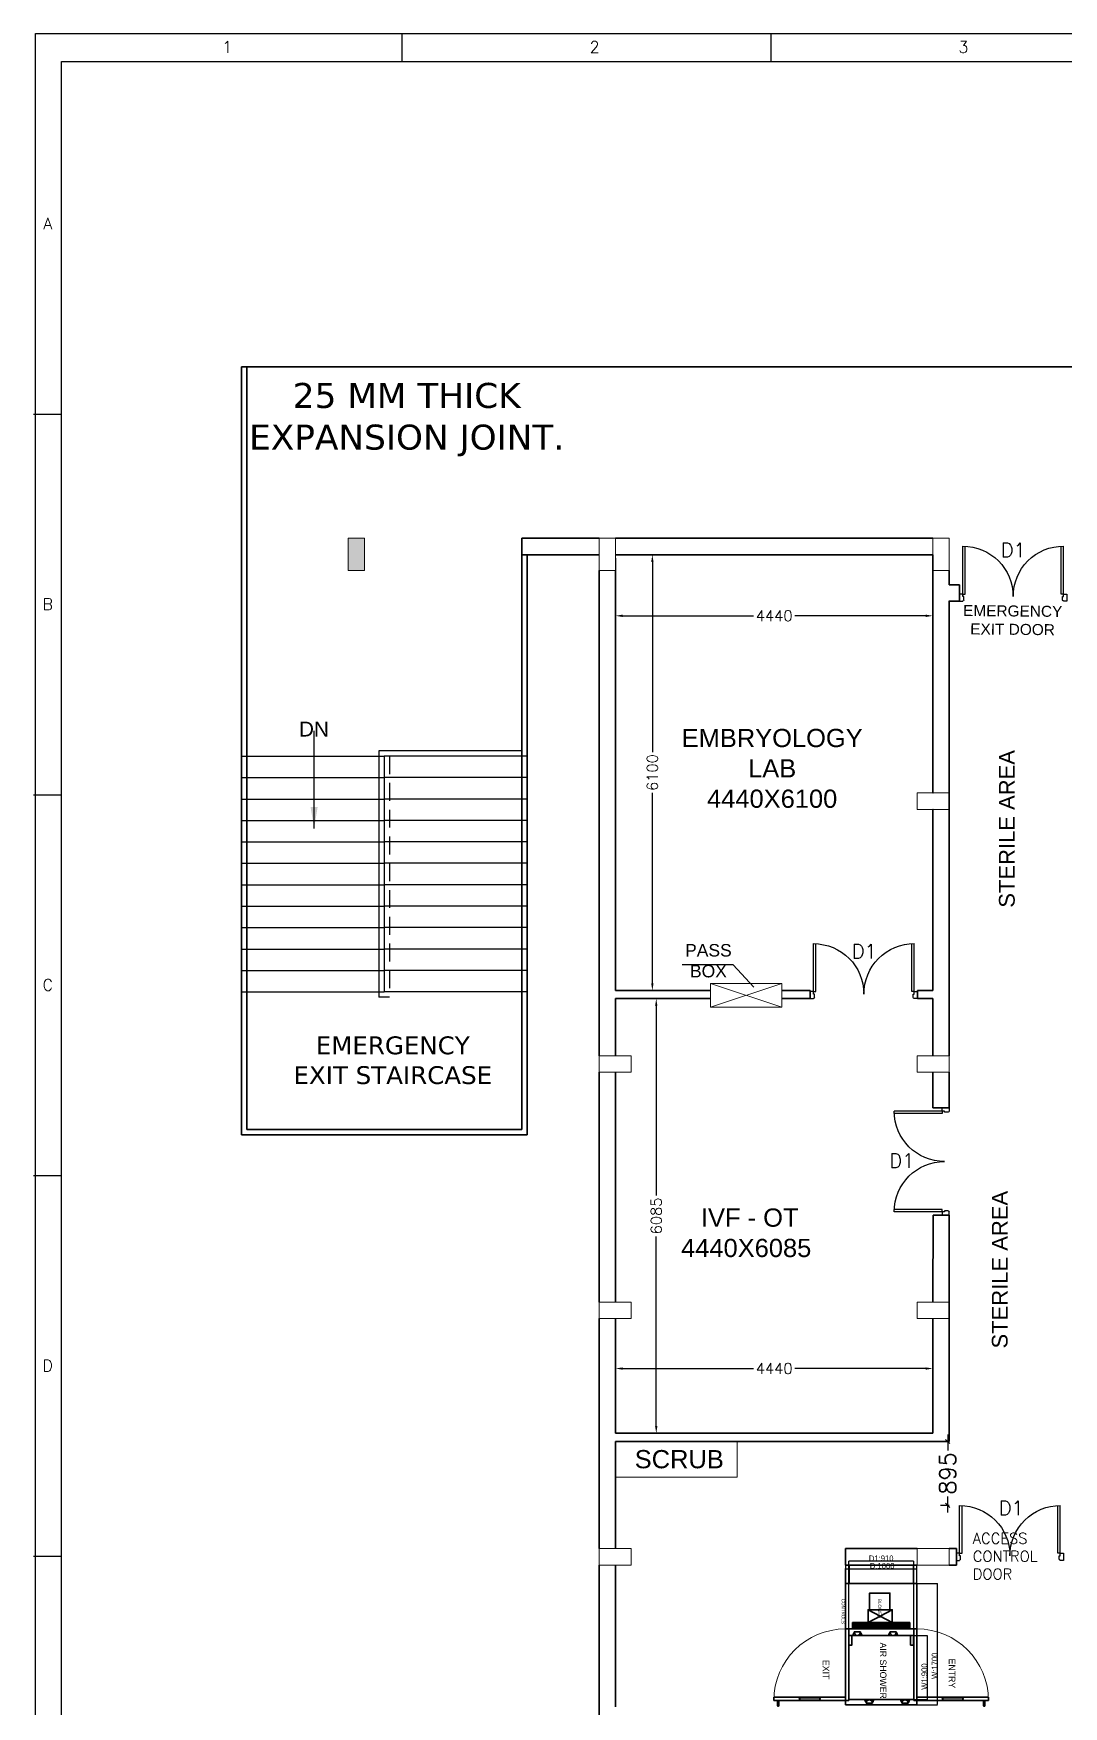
# Model space of a CAD drawing. Extents: x 2733443 to 3206532, y -1516114 to -1264405.
# Drawn here: x 2733443 to 2747860, y -1370105 to -1346682 of the extents above; entities that cross this region are included whole.
import ezdxf
from ezdxf.enums import TextEntityAlignment as Align

# ---------------------------------------------------------------- set-up
doc = ezdxf.new("R2010")
doc.units = 0
doc.header["$MEASUREMENT"] = 0
doc.linetypes.add('1', pattern=[0, 0, 0])
doc.linetypes.add('DASHED', pattern=[0.75, 0.5, -0.25])
doc.layers.get('0').update_dxf_attribs({"color": 250, "linetype": '1'})
for name, color, linetype, lineweight in [('AIR SHOWER', 7, 'Continuous', 35), ('Column', 162, 'Continuous', 13), ('WALL', 7, '1', 35), ('WIN', 151, 'Continuous', 9)]:
    doc.layers.add(name, color=color, linetype=linetype, lineweight=lineweight)
for name, color, linetype in [('Dimensions', 10, '1'), ('DOOR', 40, 'Continuous'), ('HS', 251, '1'), ('stairscas', 7, 'Continuous'), ('TEXT', 5, '1'), ('TITLE', 7, 'Continuous')]:
    doc.layers.add(name, color=color, linetype=linetype)
doc.styles.add('ARI', font='arial.ttf')
doc.styles.add('ARIAL', font='arial.ttf')
doc.styles.add('MSK', font='g13f12w.shx')
doc.styles.add('ROMANS', font='romans.shx')
doc.dimstyles.new('BIGDFD', dxfattribs={"dimtxt": 8, "dimasz": 4, "dimexe": 1, "dimexo": 2, "dimtad": 1, "dimlfac": 10, "dimtxsty": 'Standard', "dimcen": 2.5, "dimclrd": 5, "dimclre": 3, "dimclrt": 1, "dimadec": 0, "dimazin": 0, "dimtfac": 1, "dimtmove": 0, "dimatfit": 3, "dimfxl": 1, "dimarcsym": 0})
doc.dimstyles.new('BIGDFD$0', dxfattribs={"dimtxt": 8, "dimasz": 4, "dimexe": 1, "dimexo": 2, "dimtad": 1, "dimlfac": 10, "dimtxsty": 'Standard', "dimcen": 2.5, "dimclrd": 5, "dimclre": 3, "dimclrt": 1, "dimadec": 0, "dimazin": 0, "dimtfac": 1, "dimtmove": 0, "dimatfit": 3, "dimfxl": 1, "dimarcsym": 0})
doc.dimstyles.new('Measurements', dxfattribs={"dimscale": 0, "dimtxt": 150, "dimasz": 100, "dimexe": 100, "dimexo": 50, "dimgap": 25, "dimtad": 0, "dimdec": 0, "dimzin": 0, "dimdsep": 46, "dimtxsty": 'ROMANS', "dimcen": 10, "dimdle": 100, "dimclrd": 256, "dimclre": 256, "dimclrt": 5, "dimadec": 0, "dimazin": 0, "dimtfac": 1, "dimtdec": 0, "dimtofl": 0, "dimtmove": 1, "dimatfit": 3, "dimfxl": 1, "dimfrac": 2, "dimtolj": 1, "dimtzin": 0, "dimarcsym": 0})
doc.dimstyles.new('MM', dxfattribs={"dimscale": 0, "dimtxt": 230, "dimasz": 60, "dimexe": 100, "dimexo": 0.0625, "dimgap": 25, "dimtad": 0, "dimdec": 0, "dimzin": 0, "dimdsep": 46, "dimtxsty": 'ROMANS', "dimblk": 'OBLIQUE', "dimcen": 0.09, "dimdle": 100, "dimclrd": 5, "dimclre": 5, "dimclrt": 6, "dimadec": 0, "dimazin": 0, "dimtfac": 1, "dimtdec": 0, "dimtofl": 0, "dimtmove": 1, "dimatfit": 3, "dimfxl": 1, "dimfrac": 2, "dimtolj": 1, "dimtzin": 0, "dimarcsym": 0})
doc.dimstyles.new('TEXT', dxfattribs={"dimscale": 0, "dimtxt": 500, "dimasz": 100, "dimexe": 75, "dimexo": 100, "dimgap": 50, "dimtad": 0, "dimdec": 0, "dimzin": 0, "dimdsep": 46, "dimtxsty": 'ARIAL', "dimblk": 'OBLIQUE', "dimcen": 0.09, "dimdle": 100, "dimclrd": 256, "dimclre": 256, "dimclrt": 6, "dimadec": 0, "dimazin": 0, "dimtfac": 1, "dimtdec": 0, "dimtofl": 0, "dimtmove": 2, "dimatfit": 3, "dimfxl": 1, "dimfrac": 2, "dimtolj": 1, "dimtzin": 0, "dimarcsym": 0})

# ---------------------------------------------------------------- blocks, each defined once
blk = doc.blocks.new('_Oblique')
at = {"color": 0, "linetype": 'ByBlock', "lineweight": -2}
blk.add_line((-0.5, -0.5), (0.5, 0.5), dxfattribs=at)
blk = doc.blocks.new('A$C1BA14061')
at = {"layer": 'TITLE', "color": 7}
for p, q in [((0, 0), (203982, 0)), ((0, -140464), (0, 0)), ((16920, -1290), (16920, 0)), ((33925, -1290), (33925, 0))]:
    blk.add_line(p, q, dxfattribs=at)
at = {"layer": 'TITLE'}
for p, q in [((1204, -1290), (202692, -1290)), ((1204, -139174), (1204, -1290))]:
    blk.add_line(p, q, dxfattribs=at)
at = {"layer": 'TITLE', "color": 0}
for p, q in [((-86, -17558), (1204, -17558)), ((-86, -35116), (1204, -35116)), ((-86, -52674), (1204, -52674)), ((-86, -70232), (1204, -70232))]:
    blk.add_line(p, q, dxfattribs=at)
at = {"layer": 'TITLE', "color": 7, "style": 'ROMANS', "width": 1}
for s, p in [('1', (8852, -626)), ('2', (25785, -626)), ('3', (42791, -626))]:
    blk.add_text(s, height=535, dxfattribs=at).set_placement(p, align=Align.MIDDLE)
at = {"layer": 'TITLE', "color": 0, "style": 'ROMANS', "width": 1}
for s, p in [('A', (573, -8765)), ('B', (573, -26323)), ('C', (573, -43881)), ('D', (573, -61439))]:
    blk.add_text(s, height=535, dxfattribs=at).set_placement(p, align=Align.MIDDLE)
blk = doc.blocks.new('ddoor')
at = {"layer": 'DOOR', "lineweight": 25}
for p, q in [((50, 0), (-50, 0)), ((-50, 0), (-50, -45)), ((50, -45), (50, 0)), ((-50, -45), (-47, -45)), ((-35, -60), (-35, -57)), ((-35, -60), (15, -60)), ((15, -60), (15, -45)), ((15, -45), (50, -45)), ((50, -45), (720, -45)), ((50, -45), (50, -80)), ((50, -80), (720, -80)), ((-50, -1500), (-50, -1455)), ((-50, -1455), (-47, -1455)), ((50, -1500), (-50, -1500)), ((50, -1500), (-50, -1500)), ((-35, -1440), (-35, -1442)), ((-35, -1440), (15, -1440)), ((15, -1440), (15, -1455)), ((15, -1455), (50, -1455)), ((50, -1420), (720, -1420)), ((50, -1455), (50, -1420)), ((50, -1455), (720, -1455)), ((50, -1455), (50, -1500))]:
    blk.add_line(p, q, dxfattribs=at)
for centre, start, end in [((-35, -45), 180, 270), ((-35, -1455), 90, 180)]:
    blk.add_arc(centre, 12.5, start, end, dxfattribs=at)
at = {"layer": 'DOOR', "color": 146, "lineweight": 25, "true_color": 0x105689}
for centre, start, end in [((15, -45), 270, 0), ((15, -1455), 0, 90)]:
    blk.add_arc(centre, 705, start, end, dxfattribs=at)
blk = doc.blocks.new('*D153')
at = {"layer": 'AIR SHOWER', "color": 3, "lineweight": -2, "transparency": 16777216}
for p, q in [((2745765, -1369109), (2745954, -1369109)), ((2745765, -1370009), (2745954, -1370009))]:
    blk.add_line(p, q, dxfattribs=at)
at = {"layer": 'AIR SHOWER', "color": 5, "lineweight": -2, "transparency": 16777216}
blk.add_line((2745953, -1369113), (2745953, -1370005), dxfattribs=at)
at = {"layer": 'AIR SHOWER', "color": 5, "transparency": 16777216}
for points in [[(2745953, -1369113), (2745952, -1369113), (2745953, -1369109)], [(2745952, -1370005), (2745953, -1370005), (2745953, -1370009)]]:
    blk.add_solid(points, dxfattribs=at)
at = {"layer": 'Defpoints', "color": 0, "transparency": 16777216}
for p in [(2745763, -1369109), (2745763, -1370009), (2745953, -1370009)]:
    blk.add_point(p, dxfattribs=at)
at = {"layer": 'AIR SHOWER', "color": 1, "transparency": 16777216, "insert": (2745912, -1369686), "char_height": 80, "attachment_point": 5, "rotation": 90}
blk.add_mtext('W1:900', dxfattribs=at)
blk = doc.blocks.new('*D154')
at = {"layer": 'AIR SHOWER', "color": 3, "lineweight": -2, "transparency": 16777216}
for p, q in [((2745810, -1368381), (2746098, -1368381)), ((2745810, -1370081), (2746098, -1370081))]:
    blk.add_line(p, q, dxfattribs=at)
at = {"layer": 'AIR SHOWER', "color": 5, "lineweight": -2, "transparency": 16777216}
blk.add_line((2746097, -1370077), (2746097, -1368385), dxfattribs=at)
at = {"layer": 'AIR SHOWER', "color": 5, "transparency": 16777216}
for points in [[(2746097, -1368385), (2746096, -1368385), (2746097, -1368381)], [(2746096, -1370077), (2746097, -1370077), (2746097, -1370081)]]:
    blk.add_solid(points, dxfattribs=at)
at = {"layer": 'Defpoints', "color": 0, "transparency": 16777216}
for p in [(2745808, -1368381), (2746097, -1368381), (2745808, -1370081)]:
    blk.add_point(p, dxfattribs=at)
at = {"layer": 'AIR SHOWER', "color": 1, "transparency": 16777216, "insert": (2746056, -1369535), "char_height": 80, "attachment_point": 5, "rotation": 90}
blk.add_mtext('W:1700', dxfattribs=at)
blk = doc.blocks.new('nolllw new')
for p, q in [((-139, 14), (-138, 15)), ((-124, 16), (-137, 16)), ((-123, 15), (-107, -15)), ((-113, 14), (-3, 14)), ((8, 15), (-8, -15)), ((9, 16), (22, 16)), ((23, 14), (23, 16)), ((23, 14), (23, 15)), ((-100, -16), (-106, -16)), ((-15, -16), (-9, -16))]:
    blk.add_line(p, q)
at = {"color": 19}
for p, q in [((-124, 16), (-58, 16)), ((9, 16), (-58, 16)), ((-100, -34), (-15, -34))]:
    blk.add_line(p, q, dxfattribs=at)
at = {"color": 1}
for p, q in [((-75, 15), (-75, 11)), ((-41, 15), (-41, 11)), ((-100, -27), (-100, -34)), ((-15, -27), (-15, -34))]:
    blk.add_line(p, q, dxfattribs=at)
at = {"color": 3}
for p, q in [((-113, -5), (-113, -13)), ((-110, -16), (-110, -16)), ((-109, -17), (-101, -34)), ((-100, -34), (-100, -34)), ((-15, -34), (-15, -34)), ((-7, -17), (-14, -34)), ((-6, -16), (-5, -16)), ((-2, -5), (-2, -13))]:
    blk.add_line(p, q, dxfattribs=at)
for centre, radius, start, end in [((-137, 15), 1, 90, 159.381), ((-124, 15), 1, 27.8597, 90), ((9, 15), 1, 90, 152.1403), ((22, 15), 1, 20.619, 90), ((-106, -15), 1, 207.8597, 270), ((-100, -15), 1, 270, 343.3261), ((-61, -27), 40.2, 161.5212, 163.3261), ((-54, -27), 40.2, 16.6739, 18.4788), ((-15, -15), 1, 196.6739, 270), ((-9, -15), 1, 270, 332.1403)]:
    blk.add_arc(centre, radius, start, end)
at = {"color": 1}
for centre, radius, start, end in [((-61, -27), 39.2, 111.5891, 180), ((-74, 15), 0.396, 106.6984, 167.5275), ((-76, 11), 1, 291.5891, 0), ((-41, 15), 0.396, 12.4725, 73.3016), ((-40, 11), 1, 180, 248.4109), ((-54, -27), 39.2, 0, 68.4109)]:
    blk.add_arc(centre, radius, start, end, dxfattribs=at)
at = {"color": 3}
for centre, radius, start, end in [((-110, -13), 3, 180, 270), ((-110, -17), 1, 24.7129, 90), ((-100, -34), 0.5, 204.7129, 270), ((-15, -34), 0.5, 270, 335.2871), ((-6, -17), 1, 90, 155.2871), ((-5, -13), 3, 270, 0)]:
    blk.add_arc(centre, radius, start, end, dxfattribs=at)
blk = doc.blocks.new('*D155')
at = {"layer": 'AIR SHOWER', "color": 3, "lineweight": -2, "transparency": 16777216}
for p, q in [((2744808, -1368379), (2744808, -1368175)), ((2745808, -1368379), (2745808, -1368175))]:
    blk.add_line(p, q, dxfattribs=at)
at = {"layer": 'AIR SHOWER', "color": 5, "lineweight": -2, "transparency": 16777216}
blk.add_line((2744812, -1368176), (2745804, -1368176), dxfattribs=at)
at = {"layer": 'AIR SHOWER', "color": 5, "transparency": 16777216}
for points in [[(2744812, -1368176), (2744812, -1368177), (2744808, -1368176)], [(2745804, -1368177), (2745804, -1368176), (2745808, -1368176)]]:
    blk.add_solid(points, dxfattribs=at)
at = {"layer": 'Defpoints', "color": 0, "transparency": 16777216}
for p in [(2744808, -1368381), (2745808, -1368176), (2745808, -1368381)]:
    blk.add_point(p, dxfattribs=at)
at = {"layer": 'AIR SHOWER', "color": 1, "lineweight": 0, "transparency": 16777216, "insert": (2745322, -1368136), "char_height": 80, "attachment_point": 5}
blk.add_mtext('D:1000', dxfattribs=at)
blk = doc.blocks.new('*D156')
at = {"layer": 'AIR SHOWER', "color": 3, "lineweight": -2, "transparency": 16777216}
for p, q in [((2744853, -1369107), (2744853, -1368071)), ((2745763, -1369107), (2745763, -1368071))]:
    blk.add_line(p, q, dxfattribs=at)
at = {"layer": 'AIR SHOWER', "color": 5, "lineweight": -2, "transparency": 16777216}
blk.add_line((2745759, -1368072), (2744857, -1368072), dxfattribs=at)
at = {"layer": 'AIR SHOWER', "color": 5, "transparency": 16777216}
for points in [[(2744857, -1368071), (2744857, -1368072), (2744853, -1368072)], [(2745759, -1368072), (2745759, -1368071), (2745763, -1368072)]]:
    blk.add_solid(points, dxfattribs=at)
at = {"layer": 'Defpoints', "color": 0, "transparency": 16777216}
for p in [(2744853, -1368072), (2744853, -1369109), (2745763, -1369109)]:
    blk.add_point(p, dxfattribs=at)
at = {"layer": 'AIR SHOWER', "color": 1, "lineweight": 0, "transparency": 16777216, "insert": (2745308, -1368031), "char_height": 80, "attachment_point": 5}
blk.add_mtext('D1:910', dxfattribs=at)
blk = doc.blocks.new('*D157')
at = {"layer": 'Defpoints', "color": 0, "transparency": 16777216}
for p in [(2746260, -1366395), (2746240, -1367290), (2746260, -1367290)]:
    blk.add_point(p, dxfattribs=at)
at = {"layer": 'TEXT', "color": 5, "lineweight": -2, "transparency": 16777216}
for p, q in [((2746260, -1366395), (2746140, -1366395)), ((2746240, -1366295), (2746240, -1366522)), ((2746240, -1367390), (2746240, -1367163)), ((2746260, -1367290), (2746140, -1367290))]:
    blk.add_line(p, q, dxfattribs=at)
at = {"layer": 'TEXT', "color": 5, "linetype": 'ByBlock', "lineweight": -2, "transparency": 16777216, "xscale": 60, "yscale": 60, "zscale": 60}
for p, rotation in [((2746240, -1366395), 90), ((2746240, -1367290), 270)]:
    blk.add_blockref('_Oblique', p, dxfattribs=dict(at, rotation=rotation))
at = {"layer": 'TEXT', "color": 6, "transparency": 16777216, "insert": (2746240, -1366842), "char_height": 230, "attachment_point": 5, "rotation": 90, "style": 'ROMANS'}
blk.add_mtext('\\A1;895', dxfattribs=at)
blk = doc.blocks.new('*D213')
at = {"layer": 'Defpoints', "color": 0, "transparency": 16777216}
for p in [(2741590, -1360195), (2742160, -1360195), (2741590, -1366280)]:
    blk.add_point(p, dxfattribs=at)
at = {"layer": 'Dimensions', "color": 0, "lineweight": -2, "transparency": 16777216}
for p, q in [((2741640, -1360195), (2742260, -1360195)), ((2742160, -1360295), (2742160, -1362952)), ((2742160, -1366180), (2742160, -1363523)), ((2741640, -1366280), (2742260, -1366280))]:
    blk.add_line(p, q, dxfattribs=at)
at = {"layer": 'Dimensions', "color": 0, "transparency": 16777216}
for points in [[(2742176, -1360295), (2742143, -1360295), (2742160, -1360195)], [(2742143, -1366180), (2742176, -1366180), (2742160, -1366280)]]:
    blk.add_solid(points, dxfattribs=at)
at = {"layer": 'Dimensions', "color": 0, "transparency": 16777216, "insert": (2742160, -1363237), "char_height": 150, "attachment_point": 5, "rotation": 90, "style": 'ROMANS'}
blk.add_mtext('\\A1;6085', dxfattribs=at)
blk = doc.blocks.new('*D214')
at = {"layer": 'Defpoints', "color": 0, "transparency": 16777216}
for p in [(2746030, -1365373), (2741590, -1366280), (2746030, -1366280)]:
    blk.add_point(p, dxfattribs=at)
at = {"layer": 'Dimensions', "color": 0, "lineweight": -2, "transparency": 16777216}
for p, q in [((2741590, -1366230), (2741590, -1365273)), ((2746030, -1366230), (2746030, -1365273)), ((2741690, -1365373), (2743521, -1365373)), ((2745930, -1365373), (2744100, -1365373))]:
    blk.add_line(p, q, dxfattribs=at)
at = {"layer": 'Dimensions', "color": 0, "transparency": 16777216}
for points in [[(2741690, -1365357), (2741690, -1365390), (2741590, -1365373)], [(2745930, -1365390), (2745930, -1365357), (2746030, -1365373)]]:
    blk.add_solid(points, dxfattribs=at)
at = {"layer": 'Dimensions', "color": 0, "transparency": 16777216, "insert": (2743810, -1365373), "char_height": 150, "attachment_point": 5, "style": 'ROMANS'}
blk.add_mtext('\\A1;4440', dxfattribs=at)
blk = doc.blocks.new('*D215')
at = {"layer": 'Defpoints', "color": 0, "transparency": 16777216}
for p in [(2741590, -1353980), (2746030, -1353980), (2746030, -1354835)]:
    blk.add_point(p, dxfattribs=at)
at = {"layer": 'Dimensions', "color": 0, "lineweight": -2, "transparency": 16777216}
for p, q in [((2741590, -1354030), (2741590, -1354935)), ((2746030, -1354030), (2746030, -1354935)), ((2741690, -1354835), (2743521, -1354835)), ((2745930, -1354835), (2744100, -1354835))]:
    blk.add_line(p, q, dxfattribs=at)
at = {"layer": 'Dimensions', "color": 0, "transparency": 16777216}
for points in [[(2741690, -1354818), (2741690, -1354852), (2741590, -1354835)], [(2745930, -1354852), (2745930, -1354818), (2746030, -1354835)]]:
    blk.add_solid(points, dxfattribs=at)
at = {"layer": 'Dimensions', "color": 0, "transparency": 16777216, "insert": (2743810, -1354835), "char_height": 150, "attachment_point": 5, "style": 'ROMANS'}
blk.add_mtext('\\A1;4440', dxfattribs=at)
blk = doc.blocks.new('*D216')
at = {"layer": 'Defpoints', "color": 0, "transparency": 16777216}
for p in [(2741590, -1353980), (2741590, -1360080), (2742105, -1360080)]:
    blk.add_point(p, dxfattribs=at)
at = {"layer": 'Dimensions', "color": 0, "lineweight": -2, "transparency": 16777216}
for p, q in [((2741640, -1353980), (2742205, -1353980)), ((2742105, -1354080), (2742105, -1356744)), ((2742105, -1359980), (2742105, -1357315)), ((2741640, -1360080), (2742205, -1360080))]:
    blk.add_line(p, q, dxfattribs=at)
at = {"layer": 'Dimensions', "color": 0, "transparency": 16777216}
for points in [[(2742122, -1354080), (2742089, -1354080), (2742105, -1353980)], [(2742089, -1359980), (2742122, -1359980), (2742105, -1360080)]]:
    blk.add_solid(points, dxfattribs=at)
at = {"layer": 'Dimensions', "color": 0, "transparency": 16777216, "insert": (2742105, -1357030), "char_height": 150, "attachment_point": 5, "rotation": 90, "style": 'ROMANS'}
blk.add_mtext('\\A1;6100', dxfattribs=at)

msp = doc.modelspace()

# ---------------------------------------------------------------- hatches: boundary and pattern name
at = {"layer": 'AIR SHOWER'}
h = msp.add_hatch(dxfattribs=at)
h.set_pattern_fill('ANSI37', color=256, scale=2.4, angle=90, style=0)
h.set_pattern_definition([(315, (2795512.1875, -1003214.127), (5.38815367, 5.38815367), []), (45, (2795512.1875, -1003214.127), (-5.38815367, 5.38815367), [])])
h.paths.add_polyline_path([(2744907.1722, -1369018.8201), (2744907.1722, -1368930.406), (2745704.0463, -1368930.406), (2745704.0463, -1369018.8201)])
h = msp.add_hatch(dxfattribs=at)
h.set_pattern_fill('ANSI37', color=256, scale=2.4, angle=90, style=0)
h.set_pattern_definition([(315, (2779672.255, -841334.607), (5.38815367, 5.38815367), []), (45, (2779672.255, -841334.607), (-5.38815367, 5.38815367), [])])
h.paths.add_polyline_path([(2745701.3057, -1368930.406), (2745701.3057, -1369018.8201), (2745629.0625, -1369018.8201), (2745629.0625, -1368930.406)])
at = {"layer": 'HS', "lineweight": 0}
msp.add_hatch(color=251, dxfattribs=at).paths.add_polyline_path([(2737845.3007, -1353749.7761), (2737845.3007, -1354199.7761), (2738075.3007, -1354199.7761), (2738075.3007, -1353749.7761)])

# ---------------------------------------------------------------- linework, layer by layer
for p, q in [((2744808.3848, -1368124.7761), (2744808.3848, -1368381.1707)), ((2744858.3848, -1368124.7761), (2744858.3848, -1368381.1707)), ((2745758.3848, -1368381.1707), (2745758.3848, -1368124.7761)), ((2745808.3848, -1368381.1707), (2745808.3848, -1368124.7761)), ((2745808.3848, -1370081.1707), (2745708.3848, -1370081.1707))]:
    msp.add_line(p, q)
at = {"layer": 'AIR SHOWER'}
for p, q in [((2744808.3848, -1368381.1707), (2745808.3848, -1368381.1707)), ((2744808.3848, -1368381.1707), (2744808.3848, -1370081.1707)), ((2745808.3848, -1368381.1707), (2745808.3848, -1370081.1707)), ((2745463.5893, -1368930.406), (2745124.3428, -1368749.5806)), ((2745124.3428, -1368930.406), (2745463.5893, -1368749.5806)), ((2744853.3848, -1369018.8201), (2744808.3848, -1369018.8201)), ((2744808.3848, -1369018.8201), (2745808.3848, -1369018.8201)), ((2744853.3848, -1369018.8201), (2744853.3848, -1370021.1707)), ((2745808.3848, -1369018.8201), (2745763.3848, -1369018.8201)), ((2745763.3848, -1369018.8201), (2745763.3848, -1370021.1707)), ((2745763.3848, -1369108.8201), (2744853.3848, -1369108.8201)), ((2745763.3848, -1369108.8201), (2745763.3848, -1370021.1707)), ((2744808.3848, -1369976.1707), (2743806.0341, -1369976.1707)), ((2743806.0341, -1370021.1707), (2743806.0341, -1369976.1707)), ((2743806.0341, -1370021.1707), (2744808.3848, -1370021.1707)), ((2743856.5341, -1370091.6707), (2743856.5341, -1370021.1707)), ((2743875.5341, -1370091.6707), (2743875.5341, -1370021.1707)), ((2744152.7148, -1369976.1707), (2744152.7148, -1369982.1707)), ((2744462.7148, -1369982.1707), (2744152.7148, -1369982.1707)), ((2744152.7148, -1370015.1707), (2744462.7148, -1370015.1707)), ((2744152.7148, -1370015.1707), (2744152.7148, -1370021.1707)), ((2744167.7148, -1369982.1707), (2744167.7148, -1370015.1707)), ((2744447.7148, -1369982.1707), (2744447.7148, -1370015.1707)), ((2744462.7148, -1369976.1707), (2744462.7148, -1369982.1707)), ((2744462.7148, -1370015.1707), (2744462.7148, -1370021.1707)), ((2744808.3848, -1370021.1707), (2744853.3848, -1370021.1707)), ((2745763.3848, -1370008.8201), (2744853.3848, -1370008.8201)), ((2745763.3848, -1370008.8201), (2744853.3848, -1370008.8201)), ((2745808.3848, -1370021.1707), (2745763.3848, -1370021.1707)), ((2745808.3848, -1369976.1707), (2746810.7354, -1369976.1707)), ((2746810.7354, -1370021.1707), (2745808.3848, -1370021.1707)), ((2746154.0548, -1369976.1707), (2746154.0548, -1369982.1707)), ((2746154.0548, -1369982.1707), (2746464.0548, -1369982.1707)), ((2746464.0548, -1370015.1707), (2746154.0548, -1370015.1707)), ((2746154.0548, -1370015.1707), (2746154.0548, -1370021.1707)), ((2746169.0548, -1369982.1707), (2746169.0548, -1370015.1707)), ((2746449.0548, -1369982.1707), (2746449.0548, -1370015.1707)), ((2746464.0548, -1369976.1707), (2746464.0548, -1369982.1707)), ((2746464.0548, -1370015.1707), (2746464.0548, -1370021.1707)), ((2746741.2354, -1370091.6707), (2746741.2354, -1370021.1707)), ((2746760.2354, -1370091.6707), (2746760.2354, -1370021.1707)), ((2746810.7354, -1370021.1707), (2746810.7354, -1369976.1707)), ((2744808.3848, -1370081.1707), (2745808.3848, -1370081.1707)), ((2744808.3848, -1370081.1707), (2745808.3848, -1370081.1707))]:
    msp.add_line(p, q, dxfattribs=at)
for points in [[(2745430.9458, -1368749.5806), (2745430.9458, -1368517.2081), (2745144.5713, -1368517.2081), (2745144.5713, -1368749.5806)], [(2745463.5893, -1368930.406), (2745463.5893, -1368749.5806), (2745124.3428, -1368749.5806), (2745124.3428, -1368930.406)], [(2745707.0208, -1369018.8201), (2745707.0208, -1368930.406), (2744907.1722, -1368930.406), (2744907.1722, -1369018.8201)], [(2744853.3848, -1369245.4481), (2744853.3848, -1369108.8201), (2744897.87, -1369108.8201), (2744897.87, -1369245.4481)], [(2744857.3955, -1369127.6031), (2744857.3955, -1369233.5958), (2744853.3848, -1369233.5958), (2744853.3848, -1369127.6031)], [(2745763.3848, -1369245.4481), (2745763.3848, -1369108.8201), (2745718.8996, -1369108.8201), (2745718.8996, -1369245.4481)], [(2745759.3741, -1369127.6031), (2745759.3741, -1369233.5958), (2745763.3848, -1369233.5958), (2745763.3848, -1369127.6031)]]:
    msp.add_lwpolyline(points, close=True, dxfattribs=at)
at = {"layer": 'AIR SHOWER', "lineweight": 0}
for centre, start, end in [((2744808.3848, -1370021.1707), 90, 180), ((2745808.3848, -1370021.1707), 0, 90)]:
    msp.add_arc(centre, 1002.3506, start, end, dxfattribs=at)
at = {"layer": 'AIR SHOWER'}
for centre in [(2743866.0341, -1370091.6707), (2746750.7354, -1370091.6707)]:
    msp.add_arc(centre, 9.5, 180, 0, dxfattribs=at)
at = {"layer": 'Column'}
for points in [[(2737845.3007, -1353749.7761), (2738075.3007, -1353749.7761), (2738075.3007, -1354199.7761), (2737845.3007, -1354199.7761)], [(2741360.4689, -1354199.7761), (2741590.4689, -1354199.7761), (2741590.4689, -1353749.7761), (2741360.4689, -1353749.7761)], [(2746030.3848, -1354199.7761), (2746260.3848, -1354199.7761), (2746260.3848, -1353749.7761), (2746030.3848, -1353749.7761)], [(2746260.3848, -1357314.7761), (2746260.3848, -1357544.7761), (2745810.3848, -1357544.7761), (2745810.3848, -1357314.7761)], [(2741810.4689, -1360994.7761), (2741810.4689, -1361224.7761), (2741360.4689, -1361224.7761), (2741360.4689, -1360994.7761)], [(2746260.3848, -1360994.7761), (2746260.3848, -1361224.7761), (2745810.3848, -1361224.7761), (2745810.3848, -1360994.7761)], [(2741360.4689, -1364444.7761), (2741360.4689, -1364674.7761), (2741810.4689, -1364674.7761), (2741810.4689, -1364444.7761)], [(2745810.3848, -1364444.7761), (2745810.3848, -1364674.7761), (2746260.3848, -1364674.7761), (2746260.3848, -1364444.7761)], [(2741810.4689, -1367894.7761), (2741810.4689, -1368124.7761), (2741360.4689, -1368124.7761), (2741360.4689, -1367894.7761)], [(2746260.3848, -1367894.7761), (2746260.3848, -1368124.7761), (2745810.3848, -1368124.7761), (2745810.3848, -1367894.7761)]]:
    msp.add_lwpolyline(points, close=True, dxfattribs=at)
at = {"layer": 'stairscas', "color": 251, "linetype": 'Continuous'}
for p, q in [((2736352.8848, -1356799.7761), (2738352.8848, -1356799.7761)), ((2738277.8848, -1356724.7761), (2738277.8848, -1360174.7761)), ((2740277.8848, -1356724.7761), (2738277.8848, -1356724.7761)), ((2738352.8848, -1356799.7761), (2738352.8848, -1360099.7761)), ((2740277.8848, -1356799.7761), (2738352.8848, -1356799.7761)), ((2736352.8848, -1357099.7761), (2738352.8848, -1357099.7761)), ((2736352.8848, -1357399.7761), (2738352.8848, -1357399.7761)), ((2736352.8848, -1357699.7761), (2738352.8848, -1357699.7761)), ((2736352.8848, -1357999.7761), (2738352.8848, -1357999.7761)), ((2736352.8848, -1358299.7761), (2738352.8848, -1358299.7761)), ((2736352.8848, -1358599.7761), (2738352.8848, -1358599.7761)), ((2736352.8848, -1358899.7761), (2738352.8848, -1358899.7761)), ((2736352.8848, -1359199.7761), (2738352.8848, -1359199.7761)), ((2736352.8848, -1359499.7761), (2738352.8848, -1359499.7761)), ((2736352.8848, -1359799.7761), (2738352.8848, -1359799.7761)), ((2736352.8848, -1360099.7761), (2738352.8848, -1360099.7761))]:
    msp.add_line(p, q, dxfattribs=at)
at = {"layer": 'stairscas', "color": 251, "linetype": 'DASHED', "ltscale": 500}
for p, q in [((2738352.8848, -1356799.7761), (2738352.8848, -1360099.7761)), ((2738427.8848, -1356799.7761), (2738427.8848, -1360174.7761)), ((2738427.8848, -1360174.7761), (2738277.8848, -1360174.7761)), ((2738352.8848, -1360099.7761), (2738352.8848, -1360099.7761)), ((2738352.8848, -1360099.7761), (2738352.8848, -1360099.7761))]:
    msp.add_line(p, q, dxfattribs=at)
at = {"layer": 'stairscas', "color": 251, "ltscale": 500}
for p, q in [((2740352.8848, -1356799.7761), (2738352.8848, -1356799.7761)), ((2740352.8848, -1357099.7761), (2738352.8848, -1357099.7761)), ((2740352.8848, -1357399.7761), (2738352.8848, -1357399.7761)), ((2740352.8848, -1357699.7761), (2738352.8848, -1357699.7761)), ((2740352.8848, -1357999.7761), (2738352.8848, -1357999.7761)), ((2740352.8848, -1358299.7761), (2738352.8848, -1358299.7761)), ((2740352.8848, -1358599.7761), (2738352.8848, -1358599.7761)), ((2740352.8848, -1358899.7761), (2738352.8848, -1358899.7761)), ((2740352.8848, -1359199.7761), (2738352.8848, -1359199.7761)), ((2740352.8848, -1359499.7761), (2738352.8848, -1359499.7761)), ((2740352.8848, -1359799.7761), (2738352.8848, -1359799.7761)), ((2740352.8848, -1360099.7761), (2738352.8848, -1360099.7761))]:
    msp.add_line(p, q, dxfattribs=at)
at = {"layer": 'WALL', "color": 251, "linetype": 'Continuous'}
for p, q in [((2736352.8848, -1351349.7761), (2736352.8848, -1362099.7761)), ((2736427.8848, -1351349.7761), (2736427.8848, -1362024.7761)), ((2740277.8848, -1353979.7761), (2740277.8848, -1362024.7761, 0)), ((2740277.8848, -1353979.7761), (2740277.8848, -1362024.7761, 0)), ((2740352.8848, -1353979.7761), (2740352.8848, -1362099.7761, 0)), ((2740352.8848, -1353979.7761), (2740352.8848, -1362099.7761, 0)), ((2736427.8848, -1362024.7761), (2740277.8848, -1362024.7761)), ((2736352.8848, -1362099.7761), (2740352.8848, -1362099.7761))]:
    msp.add_line(p, q, dxfattribs=at)
at = {"layer": 'WALL', "color": 251}
for p, q in [((2782510.3007, -1351349.7761), (2736352.8848, -1351349.7761)), ((2736427.8848, -1353749.7761), (2736427.8848, -1353979.7761)), ((2740277.8848, -1353749.7761), (2740277.8848, -1353979.7761)), ((2741360.4689, -1353749.7761), (2740277.8848, -1353749.7761)), ((2740277.8848, -1353749.7761), (2740277.8848, -1353979.7761)), ((2741360.4689, -1353979.7761), (2740277.8848, -1353979.7761)), ((2746035.3848, -1357314.7761), (2746030.3848, -1357314.7761)), ((2746035.3848, -1357544.7761), (2746030.3848, -1357544.7761))]:
    msp.add_line(p, q, dxfattribs=at)
at = {"layer": 'WALL'}
for p, q in [((2746030.3848, -1353749.7761), (2741590.4689, -1353749.7761)), ((2745915.3848, -1353979.7761), (2741590.4689, -1353979.7761)), ((2746030.3848, -1353979.7761), (2745915.3848, -1353979.7761)), ((2746030.3848, -1355594.7761), (2746030.3848, -1353979.7761)), ((2741360.4689, -1354199.7761), (2741360.4689, -1360994.7761)), ((2741590.4689, -1354199.7761), (2741590.4689, -1355479.7761)), ((2746260.3848, -1354399.7761), (2746260.3848, -1354199.7761)), ((2746405.7729, -1354399.7761), (2746260.3848, -1354399.7761)), ((2746405.7729, -1354629.7761), (2746405.7729, -1354399.7761)), ((2746260.3848, -1360014.2523), (2746260.3848, -1354626.7928)), ((2746405.7729, -1354629.7761), (2746260.3848, -1354629.7761)), ((2741590.4689, -1355479.7761), (2741590.4689, -1360079.7761)), ((2746030.3848, -1357314.7761), (2746030.3848, -1355594.7761)), ((2746030.3848, -1359929.7761), (2746030.3848, -1357544.7761)), ((2746030.3848, -1360079.7761), (2746030.3848, -1359929.7761)), ((2746260.3848, -1360994.7761), (2746260.3848, -1359929.7761)), ((2741590.4689, -1360079.7761), (2742917.8852, -1360079.7761)), ((2741590.4689, -1360079.7761), (2742917.8852, -1360079.7761)), ((2741590.4689, -1360194.7761), (2742917.8852, -1360194.7761)), ((2741590.4689, -1360194.7761), (2741590.4689, -1360394.7761)), ((2741590.4689, -1360194.7761), (2742917.8852, -1360194.7761)), ((2743917.8852, -1360079.7761), (2744315.3848, -1360079.7761)), ((2743917.8852, -1360079.7761), (2744315.3848, -1360079.7761)), ((2743917.8852, -1360194.7761), (2744315.3848, -1360194.7761)), ((2743917.8852, -1360194.7761), (2744315.3848, -1360194.7761)), ((2744315.3848, -1360194.7761), (2744315.3848, -1360079.7761)), ((2745067.1601, -1360079.7761), (2745063.6095, -1360079.7761)), ((2746030.3848, -1360079.7761), (2745815.3848, -1360079.7761)), ((2746030.3848, -1360079.7761), (2745815.3848, -1360079.7761)), ((2745815.3848, -1360079.7761), (2745815.3848, -1360194.7761)), ((2745815.3848, -1360194.7761), (2746030.3848, -1360194.7761)), ((2745815.3848, -1360194.7761), (2746030.3848, -1360194.7761)), ((2746030.3848, -1360394.7761), (2746030.3848, -1360194.7761)), ((2741590.4689, -1360394.7761), (2741590.4689, -1360994.7761)), ((2746030.3848, -1360994.7761), (2746030.3848, -1360394.7761)), ((2741360.4689, -1361224.7761), (2741360.4689, -1364444.7761)), ((2741590.4689, -1361224.7761), (2741590.4689, -1364444.7761)), ((2746030.3848, -1361224.7761), (2746030.3848, -1361724.7761)), ((2746260.3848, -1361724.7761), (2746260.3848, -1361224.7761)), ((2746030.3848, -1361724.7761), (2746260.3848, -1361724.7761)), ((2746035.3848, -1363224.7761), (2746030.3848, -1364444.7761)), ((2746260.3848, -1363224.7761), (2746035.3848, -1363224.7761)), ((2746260.3848, -1363224.7761), (2746260.3848, -1366394.7761)), ((2741360.4689, -1364674.7761), (2741360.4689, -1367894.7761)), ((2741590.4689, -1364674.7761), (2741590.4689, -1366279.7761)), ((2746030.3848, -1364674.7761), (2746030.3848, -1366279.7761)), ((2741590.4689, -1366279.7761), (2746030.3848, -1366279.7761)), ((2741590.4689, -1366394.7761), (2744205.4689, -1366394.7761)), ((2741590.4689, -1366394.7761), (2741590.4689, -1366579.7761)), ((2744205.4689, -1366394.7761), (2746260.3848, -1366394.7761)), ((2741590.4689, -1366579.7761), (2741590.4689, -1367894.7761)), ((2745810.3848, -1367894.7761), (2744808.3848, -1367894.7761)), ((2744808.3848, -1367894.7761), (2744808.3848, -1368124.7761)), ((2746260.3848, -1367894.7761), (2746360.3848, -1367894.7761)), ((2746360.3848, -1367894.7761), (2746360.3848, -1368124.7761)), ((2741360.4689, -1368124.7761), (2741360.4689, -1371459.7761)), ((2741590.4689, -1368124.7761), (2741590.4689, -1370109.7761)), ((2744808.3848, -1368124.7761), (2745810.3848, -1368124.7761)), ((2746360.3848, -1368124.7761), (2746260.3848, -1368124.7761))]:
    msp.add_line(p, q, dxfattribs=at)
at = {"layer": 'WALL', "color": 18, "lineweight": 20, "true_color": 0x000000}
for p, q in [((2743290.4689, -1366894.7761), (2743290.4689, -1366394.7761)), ((2741590.4689, -1367194.7761), (2741590.4689, -1366579.7761)), ((2743290.4689, -1366894.7761), (2741590.4689, -1366894.7761))]:
    msp.add_line(p, q, dxfattribs=at)
at = {"layer": 'WIN', "color": 8, "linetype": 'Continuous'}
for p, q in [((2742917.8852, -1360313.3298), (2743917.8852, -1359983.3298)), ((2742917.8852, -1359983.3298), (2743917.8852, -1360313.3298)), ((2742917.8852, -1360313.3298), (2743917.8852, -1359983.3298)), ((2742917.8852, -1359983.3298), (2743917.8852, -1360313.3298))]:
    msp.add_line(p, q, dxfattribs=at)
at = {"layer": 'WIN', "linetype": 'Continuous'}
msp.add_lwpolyline([(2742917.8852, -1359983.3298), (2742917.8852, -1360313.3298), (2743917.8852, -1360313.3298), (2743917.8852, -1359983.3298)], close=True, dxfattribs=at)
msp.add_lwpolyline([(2742917.8852, -1359983.3298), (2742917.8852, -1360313.3298), (2743917.8852, -1360313.3298), (2743917.8852, -1359983.3298)], close=True, dxfattribs=at)

# ---------------------------------------------------------------- block references
at = {"layer": 'AIR SHOWER', "xscale": -1, "rotation": 180}
for p in [(2745032.2317, -1369094.8941), (2745532.2317, -1369094.8941)]:
    msp.add_blockref('nolllw new', p, dxfattribs=at)
at = {"layer": 'AIR SHOWER', "xscale": -1}
for p in [(2745084.5379, -1370024.2094), (2745584.5379, -1370024.2094)]:
    msp.add_blockref('nolllw new', p, dxfattribs=at)
at = {"layer": 'TITLE', "xscale": 0.3035552556082519, "yscale": 0.3035553943041123, "zscale": 0.3035553665695551}
msp.add_blockref('A$C1BA14061', (2733468.7939, -1346681.9547), dxfattribs=at)
at = {"layer": 'WALL', "xscale": -1, "rotation": 270}
for p in [(2747905.7729, -1354579.7761), (2745815.3848, -1360144.7761), (2747860.3848, -1368009.7761)]:
    msp.add_blockref('ddoor', p, dxfattribs=at)
at = {"layer": 'WALL', "xscale": -1}
msp.add_blockref('ddoor', (2746210.3848, -1361724.7761), dxfattribs=at)

# ---------------------------------------------------------------- texts
at = {"style": 'ROMANS'}
for p in [(2746981.1918, -1354015.3305), (2744895.5456, -1359631.2659), (2745420.8026, -1362564.5201), (2746952.7565, -1367425.8219)]:
    msp.add_text('D1', height=200, dxfattribs=at).set_placement(p)
at = {"layer": 'AIR SHOWER'}
for s, height, p in [('CONTROLS', 45.7466, (2744754.7895, -1368596.7602)), ('BLOWER', 45.7466, (2745264.3136, -1368599.2002)), ('AIR SHOWER', 91.4932, (2745290.5378, -1369208.6565)), ('EXIT', 91.4932, (2744490.051, -1369453.1757)), ('ENTRY', 91.4932, (2746254.4617, -1369434.0927))]:
    msp.add_text(s, height=height, rotation=270, dxfattribs=at).set_placement(p)
at = {"layer": 'stairscas', "color": 251, "linetype": 'Continuous', "style": 'ARI'}
msp.add_text('DN', height=208.08, dxfattribs=at).set_placement((2737368.2438, -1356524.7177), align=Align.CENTER)
at = {"layer": 'TEXT', "lineweight": 5, "insert": (2738666.4874, -1352604.1758), "char_height": 350, "width": 5877.751546, "attachment_point": 8, "style": 'MSK'}
msp.add_mtext('{\\fVerdana|b0|i0|c0|p34;25 MM THICK EXPANSION JOINT.}', dxfattribs=at)
at = {"layer": 'TEXT'}
for s, insert, char_height, width, attachment_point, style in [('EMBRYOLOGY\\PLAB\\P4440X6100', (2743782.2855, -1356972.3655), 255, 4308.959529, 5, 'ARIAL'), ('{\\fVerdana|b0|i0|c0|p34;EMERGENCY\\PEXIT STAIRCASE}', (2738471.8363, -1361395.0704), 250, 3566.071851, 8, 'MSK'), (' IVF - OT\\P4440X6085', (2743418.5758, -1363474.391), 255, 2454.157572, 5, 'ARIAL'), ('SCRUB', (2742481.8399, -1366643.9363), 255, 1342.043575, 5, 'ARIAL')]:
    msp.add_mtext(s, dxfattribs=dict(at, insert=insert, char_height=char_height, width=width, attachment_point=attachment_point, style=style))
at = {"layer": 'TEXT', "linetype": 'Continuous', "insert": (2742889.7441, -1359664.5236, -101230.7692), "char_height": 175, "width": 1149.249659, "attachment_point": 5, "style": 'ARIAL'}
msp.add_mtext('PASS BOX', dxfattribs=at)
msp.add_mtext('PASS BOX', dxfattribs=at)
at = {"layer": 'TEXT', "insert": (2746590.4039, -1367675.7673), "char_height": 150, "attachment_point": 1, "style": 'ROMANS'}
msp.add_mtext_dynamic_manual_height_columns('ACCESS CONTROL DOOR', width=1212.859684, gutter_width=1000, heights=[0], dxfattribs=at)
at = {"layer": 'WALL', "color": 7, "linetype": 'Continuous', "attachment_point": 5, "style": 'ARIAL'}
for s, insert, char_height, width, rotation in [(' EMERGENCY\\P EXIT DOOR', (2747118.1374, -1354896.3687), 154.28952, 1944.7887, 359.43793), ('\\pxt17; STERILE AREA', (2747068.4025, -1357860.6862), 220.4136, 2733.297639, 90), ('\\pxt17; STERILE AREA', (2746968.9746, -1364031.9504), 220.4136, 2733.297639, 90)]:
    msp.add_mtext(s, dxfattribs=dict(at, insert=insert, char_height=char_height, width=width, rotation=rotation))

# ---------------------------------------------------------------- dimensions: what is measured, and where the dimension line sits
at = {"layer": 'AIR SHOWER', "color": 8, "lineweight": 0}
dim = msp.add_linear_dim(base=(2745808.3848, -1368176.322), p1=(2744808.3848, -1368381.1707), p2=(2745808.3848, -1368381.1707), text='D:1000', dimstyle='BIGDFD$0', override={"dimtxt": 80}, dxfattribs=at)
dim.commit()
dim.dimension.update_dxf_attribs({"geometry": '*D155', "text_midpoint": (2745321.6124, -1368176.322), "dimtype": 160})
at = {"layer": 'AIR SHOWER', "lineweight": 0}
dim = msp.add_linear_dim(base=(2744853.3848, -1368071.672), p1=(2745763.3848, -1369108.8201), p2=(2744853.3848, -1369108.8201), text='D1:910', dimstyle='BIGDFD$0', override={"dimtxt": 80}, dxfattribs=at)
dim.commit()
dim.dimension.update_dxf_attribs({"geometry": '*D156', "text_midpoint": (2745308.3848, -1368071.672), "dimtype": 160})
at = {"layer": 'AIR SHOWER'}
for base, p1, p2, text, picture, middle in [((2746096.7446, -1368381.1707), (2745808.3848, -1370081.1707), (2745808.3848, -1368381.1707), 'W:1700', '*D154', (2746096.7446, -1369534.5786)), ((2745952.5142, -1370008.8201), (2745763.3848, -1369108.8201), (2745763.3848, -1370008.8201), 'W1:900', '*D153', (2745952.5142, -1369685.5282))]:
    dim = msp.add_linear_dim(base=base, p1=p1, p2=p2, angle=90, text=text, dimstyle='BIGDFD', override={"dimtxt": 80}, dxfattribs=at)
    dim.commit()
    dim.dimension.update_dxf_attribs({"geometry": picture, "text_midpoint": middle, "dimtype": 160})
at = {"layer": 'Dimensions', "color": 0}
for base, p1, p2, picture, middle in [((2746030.3848, -1354835.0459), (2741590.4689, -1353979.7761), (2746030.3848, -1353979.7761), '*D215', (2743810.4268, -1354835.0459)), ((2746030.3848, -1365373.4072), (2741590.4689, -1366279.7761), (2746030.3848, -1366279.7761), '*D214', (2743810.4268, -1365373.4072))]:
    dim = msp.add_linear_dim(base=base, p1=p1, p2=p2, dimstyle='Measurements', override={"dimscale": 1, "dimclrd": 0, "dimclre": 0, "dimclrt": 0}, dxfattribs=at)
    dim.commit()
    dim.dimension.update_dxf_attribs({"geometry": picture, "text_midpoint": middle})
for base, p1, p2, picture, middle in [((2742105.4184, -1360079.7761), (2741590.4689, -1353979.7761), (2741590.4689, -1360079.7761), '*D216', (2742105.4184, -1357029.7761)), ((2742159.7831, -1360194.7761), (2741590.4689, -1366279.7761), (2741590.4689, -1360194.7761), '*D213', (2742159.7831, -1363237.2761))]:
    dim = msp.add_linear_dim(base=base, p1=p1, p2=p2, angle=90, dimstyle='Measurements', override={"dimscale": 1, "dimclrd": 0, "dimclre": 0, "dimclrt": 0}, dxfattribs=at)
    dim.commit()
    dim.dimension.update_dxf_attribs({"geometry": picture, "text_midpoint": middle})
at = {"layer": 'TEXT'}
dim = msp.add_linear_dim(base=(2746239.786, -1367289.7761), p1=(2746260.3848, -1366394.7761), p2=(2746260.3848, -1367289.7761), angle=90, dimstyle='MM', override={"dimscale": 1}, dxfattribs=at)
dim.commit()
dim.dimension.update_dxf_attribs({"geometry": '*D157', "text_midpoint": (2746239.786, -1366842.2761)})

# ---------------------------------------------------------------- leaders
at = {"layer": 'stairscas', "color": 251, "linetype": 'Continuous'}
msp.add_leader([(2737370.8995, -1357813.0908), (2737370.8995, -1356447.5835)], dimstyle='MM', override={"dimscale": 1, "dimasz": 300, "dimclrd": 256}, dxfattribs=at)
at = {"layer": 'WIN', "color": 8, "linetype": 'Continuous'}
msp.add_leader([(2743526.7459, -1360033.2461, -101230.7692), (2743238.2142, -1359721.7671, -101230.7692), (2742520.447, -1359721.7671, -101230.7692)], dimstyle='TEXT', override={"dimscale": 1, "dimtxt": 200, "dimasz": 50, "dimfxl": 0.18}, dxfattribs=at)
msp.add_leader([(2743526.7459, -1360033.2461, -101230.7692), (2743238.2142, -1359721.7671, -101230.7692), (2742520.447, -1359721.7671, -101230.7692)], dimstyle='TEXT', override={"dimscale": 1, "dimtxt": 200, "dimasz": 50, "dimfxl": 0.18}, dxfattribs=at)

doc.saveas('drawing.dxf')
